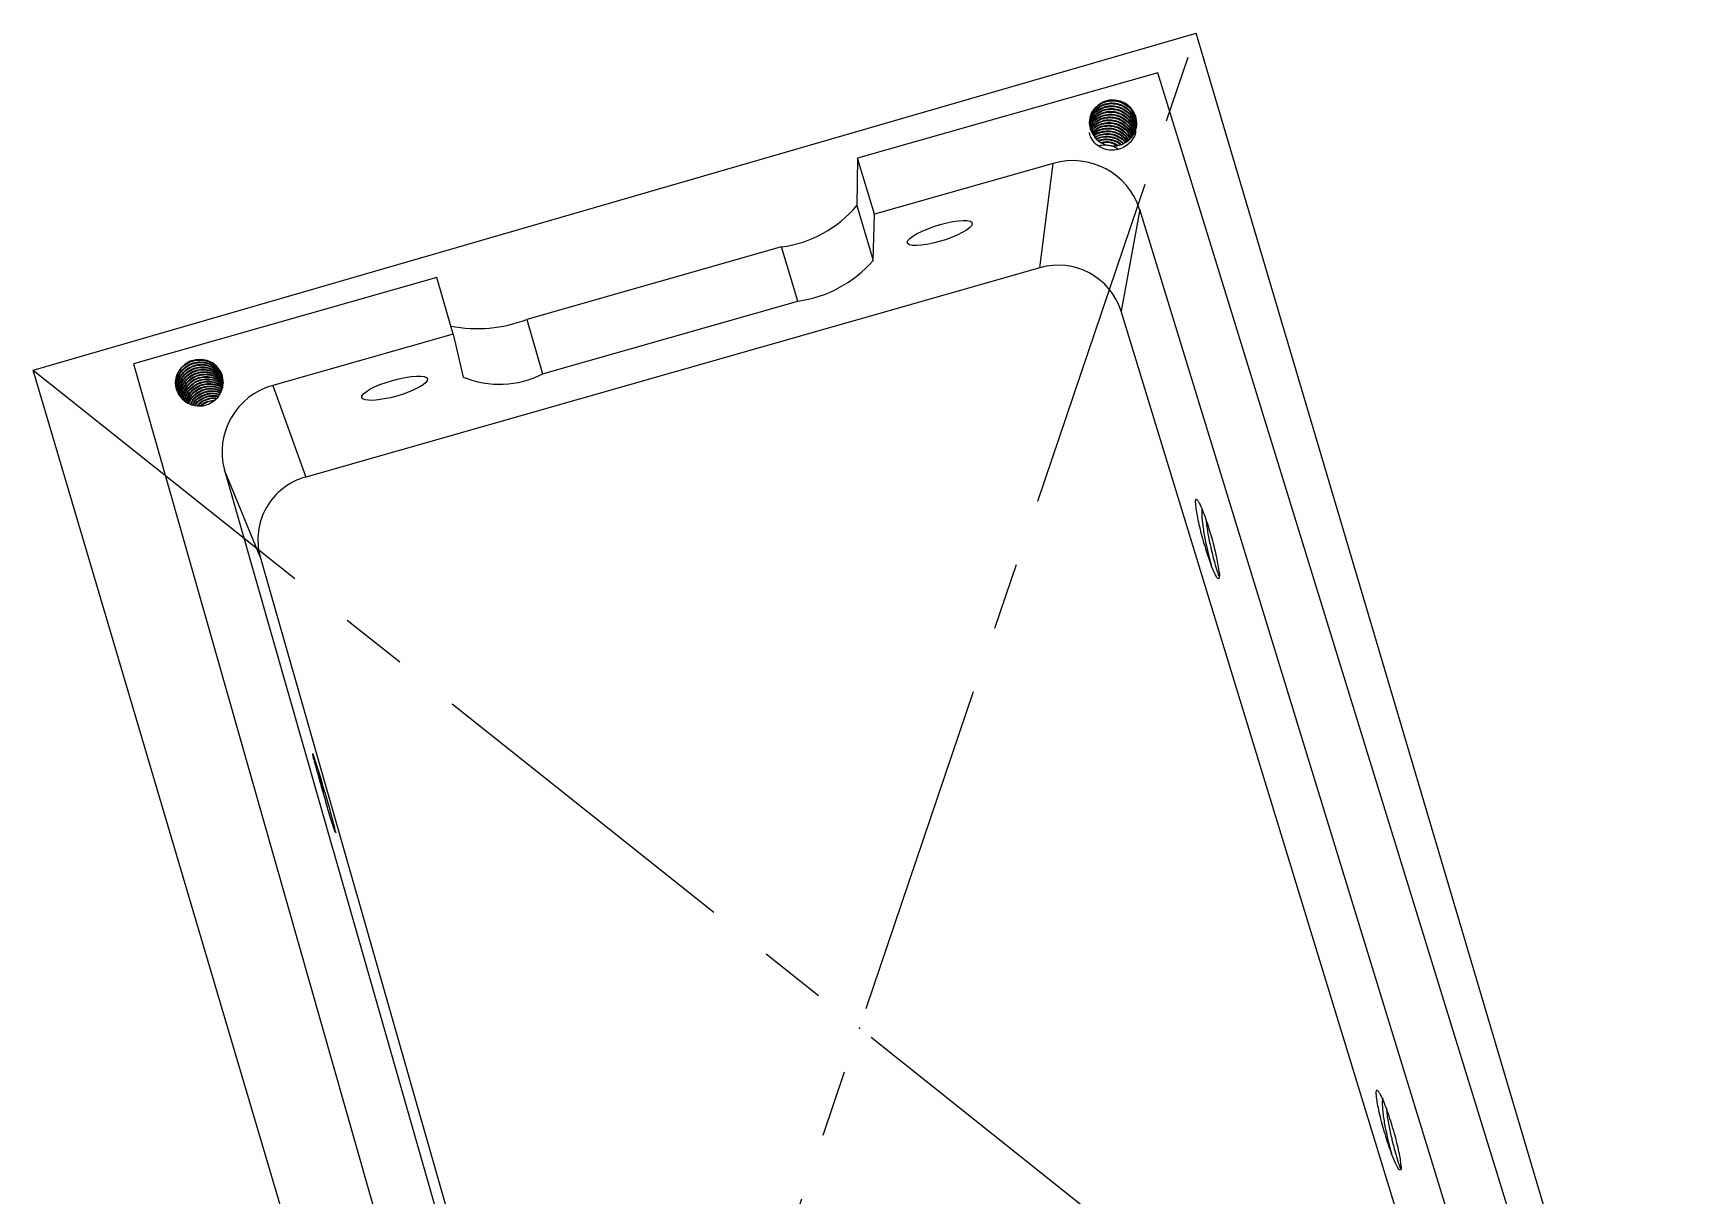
# Model space of a CAD drawing. Header units: millimetres. Extents: x -31.4 to 41.9, y -52.3 to 37.8.
# Drawn here: x -31.4 to 31.4, y -6.4 to 37.8 of the extents above; entities that cross this region are included whole.
import ezdxf

# ---------------------------------------------------------------- set-up
doc = ezdxf.new("R2010")
doc.units = ezdxf.units.MM
doc.header["$PDSIZE"] = -1
doc.linetypes.add('CENTERX2', pattern=[20.32, 12.7, -2.54, 2.54, -2.54])

msp = doc.modelspace()

# ---------------------------------------------------------------- linework, layer by layer
at = {"color": 7, "linetype": 'Continuous'}
for p, q in [((-31.359, 24.963), (12.78, 37.751)), ((31.359, -24.963), (12.78, 37.751)), ((-12.78, -37.751), (-31.359, 24.963))]:
    msp.add_line(p, q, dxfattribs=at)
at = {"color": 7, "linetype": 'CENTERX2'}
for p, q in [((-12.78, -37.751), (12.78, 37.751)), ((-31.359, 24.963), (31.359, -24.963))]:
    msp.add_line(p, q, dxfattribs=at)
at = {"color": 7, "linetype": 'Continuous', "lineweight": 25}
for p, q in [((11.32, 36.243), (-0.073, 33.009)), ((28.47, -19.352), (11.32, 36.243)), ((8.734, 34.467), (8.733, 34.46)), ((-0.073, 33.009), (-0.105, 31.204)), ((0.571, 30.875), (-0.073, 33.009)), ((7.352, 32.803), (0.571, 30.875)), ((6.842, 28.846), (7.352, 32.803)), ((-0.105, 31.204), (0.521, 29.126)), ((0.521, 29.126), (0.571, 30.875)), ((10.631, 31.059), (9.927, 27.203)), ((24.184, -13.059), (10.631, 31.059)), ((-2.957, 29.638), (-12.629, 26.888)), ((-2.341, 27.581), (-2.957, 29.638)), ((-16.044, 28.474), (-27.553, 25.207)), ((6.842, 28.846), (-21.013, 20.907)), ((-15.419, 26.328), (-16.044, 28.474)), ((-12.023, 24.823), (-2.341, 27.581)), ((21.157, -9.483), (9.927, 27.203)), ((-12.629, 26.888), (-12.023, 24.823)), ((-15.419, 26.328), (-22.258, 24.384)), ((-15.419, 26.328), (-15.038, 24.697)), ((-27.553, 25.207), (-11.514, -31.153)), ((-22.258, 24.384), (-21.013, 20.907)), ((-24.099, 21.167), (-11.331, -23.491)), ((-22.743, 17.875), (-24.099, 21.167)), ((-22.743, 17.875), (-12.125, -19.231))]:
    msp.add_line(p, q, dxfattribs=at)
at = {"color": 7, "linetype": 'Continuous', "lineweight": 25, "flags": 128}
for points in [[(8.762, 34.094), (8.849, 33.9), (8.981, 33.732), (9.15, 33.599), (9.346, 33.509), (9.559, 33.467), (9.776, 33.476), (9.984, 33.535), (10.17, 33.641), (10.325, 33.787), (10.439, 33.966), (10.506, 34.166), (10.522, 34.376), (10.485, 34.584), (10.398, 34.777), (10.266, 34.945), (10.097, 35.078), (9.901, 35.168), (9.688, 35.21), (9.472, 35.201), (9.264, 35.142), (9.078, 35.036), (8.923, 34.89), (8.808, 34.712), (8.742, 34.512), (8.726, 34.302), (8.762, 34.094)], [(3.067, 30.49), (3.309, 30.552), (3.541, 30.6), (3.753, 30.63), (3.938, 30.643), (4.088, 30.637), (4.198, 30.613), (4.263, 30.571), (4.281, 30.514), (4.252, 30.443), (4.176, 30.362), (4.058, 30.273), (3.9, 30.18), (3.711, 30.087), (3.496, 29.997), (3.264, 29.912), (3.023, 29.838), (2.784, 29.776), (2.554, 29.728), (2.343, 29.698), (2.158, 29.685), (2.008, 29.69), (1.896, 29.713), (1.829, 29.754), (1.808, 29.81), (1.835, 29.88), (1.909, 29.961), (2.026, 30.05), (2.183, 30.144), (2.373, 30.238), (2.59, 30.329), (2.824, 30.414), (3.067, 30.49)], [(-25.92, 24.239), (-25.837, 24.043), (-25.707, 23.872), (-25.54, 23.738), (-25.343, 23.647), (-25.13, 23.604), (-24.912, 23.613), (-24.701, 23.673), (-24.511, 23.78), (-24.352, 23.929), (-24.233, 24.109), (-24.162, 24.312), (-24.142, 24.524), (-24.175, 24.734), (-24.259, 24.93), (-24.388, 25.1), (-24.556, 25.235), (-24.752, 25.326), (-24.965, 25.368), (-25.183, 25.359), (-25.393, 25.299), (-25.584, 25.192), (-25.743, 25.044), (-25.861, 24.864), (-25.933, 24.662), (-25.953, 24.449), (-25.92, 24.239)], [(-17.723, 24.574), (-17.477, 24.638), (-17.238, 24.688), (-17.014, 24.721), (-16.815, 24.738), (-16.647, 24.737), (-16.518, 24.718), (-16.433, 24.682), (-16.394, 24.63), (-16.403, 24.565), (-16.459, 24.489), (-16.561, 24.405), (-16.703, 24.316), (-16.882, 24.226), (-17.089, 24.137), (-17.317, 24.054), (-17.557, 23.98), (-17.8, 23.917), (-18.038, 23.867), (-18.26, 23.833), (-18.459, 23.816), (-18.627, 23.817), (-18.757, 23.835), (-18.844, 23.87), (-18.886, 23.921), (-18.879, 23.985), (-18.825, 24.061), (-18.725, 24.145), (-18.583, 24.235), (-18.404, 24.326), (-18.196, 24.415), (-17.966, 24.499), (-17.723, 24.574)], [(13.644, 17.322), (13.656, 17.183), (13.652, 17.09), (13.632, 17.047), (13.598, 17.055), (13.551, 17.113), (13.491, 17.22), (13.423, 17.371), (13.348, 17.56)], [(-19.883, 7.459), (-19.876, 7.413), (-19.885, 7.418), (-19.908, 7.475), (-19.946, 7.581), (-19.995, 7.732), (-20.056, 7.923), (-20.125, 8.146), (-20.199, 8.393)], [(20.544, -5.188), (20.549, -5.307), (20.537, -5.377), (20.51, -5.397), (20.468, -5.364), (20.413, -5.282), (20.346, -5.152), (20.271, -4.98), (20.191, -4.773)]]:
    msp.add_lwpolyline(points, dxfattribs=at)
at = {"color": 7, "linetype": 'Continuous', "lineweight": 25}
for centre, radius, start, end in [((8.097, 30.249), 2.66, 17.73156, 106.26835), ((-3.542, 34.083), 4.484, 277.50262, 320.05117), ((-2.96, 32.15), 4.611, 277.71222, 319.01108), ((7.54, 26.44), 2.505, 17.71201, 106.18089), ((-14.52, 31.813), 5.276, 259.22653, 291.0101), ((-13.667, 28.014), 3.589, 247.54895, 297.2536), ((-21.569, 21.855), 2.621, 105.22439, 195.20109), ((-20.367, 18.529), 2.463, 105.19394, 195.39425)]:
    msp.add_arc(centre, radius, start, end, dxfattribs=at)
for points, knots in [([(8.744, 34.458), (8.753, 34.519), (8.774, 34.677), (8.921, 34.897), (9.152, 35.085), (9.439, 35.184), (9.746, 35.185), (10.039, 35.087), (10.284, 34.898), (10.451, 34.642), (10.528, 34.372), (10.501, 34.201), (10.49, 34.129)], [0, 0, 0, 0, 0.068882, 0.175666, 0.282382, 0.389072, 0.495853, 0.602583, 0.709274, 0.816049, 0.922792, 1, 1, 1, 1]), ([(8.725, 34.326), (8.73, 34.36), (8.746, 34.481), (8.86, 34.663), (9.051, 34.849), (9.297, 34.967), (9.571, 35.007), (9.845, 34.964), (10.095, 34.843), (10.302, 34.652), (10.43, 34.411), (10.488, 34.224), (10.478, 34.127), (10.477, 34.118)], [0, 0, 0, 0, 0.041453, 0.147676, 0.250379, 0.357233, 0.464712, 0.568008, 0.673123, 0.780979, 0.886426, 0.98949, 1, 1, 1, 1]), ([(8.727, 34.317), (8.727, 34.318), (8.742, 34.405), (8.847, 34.556), (9.034, 34.743), (9.281, 34.861), (9.554, 34.9), (9.828, 34.857), (10.078, 34.737), (10.281, 34.545), (10.42, 34.308), (10.446, 34.134), (10.459, 34.05)], [0, 0, 0, 0, 0.001915, 0.114226, 0.222814, 0.335792, 0.449431, 0.558646, 0.669785, 0.783822, 0.895313, 1, 1, 1, 1]), ([(8.731, 34.378), (8.738, 34.431), (8.755, 34.57), (8.875, 34.77), (9.067, 34.956), (9.314, 35.075), (9.588, 35.114), (9.862, 35.071), (10.113, 34.95), (10.319, 34.758), (10.45, 34.517), (10.508, 34.311), (10.493, 34.195), (10.489, 34.167)], [0, 0, 0, 0, 0.060905, 0.162616, 0.260956, 0.363271, 0.466185, 0.565092, 0.665742, 0.769016, 0.869984, 0.968669, 1, 1, 1, 1]), ([(8.732, 34.282), (8.742, 34.318), (8.774, 34.448), (8.929, 34.632), (9.173, 34.799), (9.468, 34.873), (9.773, 34.848), (10.056, 34.726), (10.279, 34.518), (10.421, 34.275), (10.438, 34.103), (10.445, 34.03)], [0, 0, 0, 0, 0.047942, 0.171182, 0.294312, 0.417447, 0.540688, 0.663815, 0.786935, 0.910175, 1, 1, 1, 1]), ([(8.736, 34.259), (8.766, 34.324), (8.833, 34.465), (9.021, 34.636), (9.264, 34.755), (9.538, 34.793), (9.811, 34.751), (10.061, 34.631), (10.263, 34.44), (10.399, 34.209), (10.425, 34.042), (10.437, 33.964)], [0, 0, 0, 0, 0.094026, 0.206119, 0.322744, 0.440051, 0.552791, 0.667517, 0.785236, 0.900325, 1, 1, 1, 1]), ([(8.74, 34.236), (8.761, 34.288), (8.817, 34.429), (9.009, 34.606), (9.277, 34.736), (9.58, 34.768), (9.879, 34.702), (10.142, 34.542), (10.331, 34.306), (10.429, 34.088), (10.427, 33.959), (10.426, 33.93)], [0, 0, 0, 0, 0.074166, 0.201067, 0.327885, 0.454781, 0.581692, 0.708511, 0.835394, 0.962315, 1, 1, 1, 1]), ([(8.746, 34.199), (8.769, 34.248), (8.829, 34.373), (9.006, 34.529), (9.248, 34.649), (9.521, 34.687), (9.793, 34.645), (10.044, 34.525), (10.245, 34.334), (10.373, 34.122), (10.397, 33.976), (10.406, 33.919)], [0, 0, 0, 0, 0.074732, 0.192606, 0.315246, 0.438603, 0.557159, 0.677802, 0.801591, 0.922616, 1, 1, 1, 1]), ([(8.747, 34.408), (8.783, 34.488), (8.858, 34.656), (9.08, 34.846), (9.357, 34.961), (9.663, 34.977), (9.959, 34.895), (10.214, 34.721), (10.391, 34.474), (10.478, 34.244), (10.467, 34.108), (10.464, 34.071)], [0, 0, 0, 0, 0.108951, 0.229888, 0.35077, 0.471742, 0.592694, 0.713575, 0.834538, 0.955501, 1, 1, 1, 1]), ([(8.748, 34.449), (8.767, 34.515), (8.813, 34.674), (8.995, 34.878), (9.251, 35.031), (9.551, 35.089), (9.856, 35.048), (10.132, 34.911), (10.345, 34.691), (10.477, 34.429), (10.484, 34.245), (10.488, 34.16)], [0, 0, 0, 0, 0.083696, 0.200638, 0.317485, 0.434365, 0.551312, 0.668159, 0.785022, 0.901972, 1, 1, 1, 1]), ([(8.748, 34.188), (8.785, 34.254), (8.871, 34.404), (9.1, 34.565), (9.385, 34.656), (9.69, 34.647), (9.978, 34.54), (10.212, 34.345), (10.361, 34.122), (10.386, 33.965), (10.396, 33.906)], [0, 0, 0, 0, 0.106486, 0.24189, 0.377277, 0.512789, 0.648213, 0.783604, 0.919111, 1, 1, 1, 1]), ([(8.753, 34.136), (8.753, 34.137), (8.789, 34.226), (8.943, 34.364), (9.196, 34.51), (9.497, 34.558), (9.798, 34.508), (10.066, 34.362), (10.274, 34.146), (10.338, 33.965), (10.369, 33.879)], [0, 0, 0, 0, 0.001258, 0.145754, 0.290138, 0.434582, 0.579086, 0.723472, 0.867897, 1, 1, 1, 1]), ([(8.755, 34.14), (8.771, 34.172), (8.825, 34.281), (8.991, 34.423), (9.231, 34.543), (9.505, 34.582), (9.776, 34.539), (10.027, 34.419), (10.226, 34.228), (10.346, 34.038), (10.368, 33.914), (10.374, 33.879)], [0, 0, 0, 0, 0.053451, 0.177995, 0.307574, 0.43791, 0.563174, 0.690643, 0.821437, 0.94931, 1, 1, 1, 1]), ([(10.478, 34.049), (10.476, 34.025), (10.468, 33.908), (10.37, 33.719), (10.193, 33.51), (9.955, 33.364), (9.683, 33.294), (9.405, 33.307), (9.145, 33.4), (8.924, 33.565), (8.799, 33.75), (8.734, 33.893), (8.727, 33.959), (8.724, 33.984)], [0, 0, 0, 0, 0.0299622, 0.1421408, 0.2498572, 0.3608704, 0.4738357, 0.583371, 0.6921188, 0.8049331, 0.9165098, 0.9681984, 1, 1, 1, 1]), ([(8.767, 34.085), (8.775, 34.101), (8.822, 34.191), (8.976, 34.317), (9.215, 34.438), (9.488, 34.476), (9.759, 34.434), (10.01, 34.314), (10.207, 34.123), (10.32, 33.953), (10.34, 33.852), (10.343, 33.838)], [0, 0, 0, 0, 0.026828, 0.159221, 0.296967, 0.435517, 0.568675, 0.704177, 0.843214, 0.979145, 1, 1, 1, 1]), ([(8.783, 34.085), (8.792, 34.101), (8.846, 34.2), (9.028, 34.329), (9.303, 34.437), (9.608, 34.444), (9.901, 34.353), (10.141, 34.171), (10.291, 33.981), (10.322, 33.853), (10.329, 33.821)], [0, 0, 0, 0, 0.028692, 0.182153, 0.335563, 0.489098, 0.642579, 0.795988, 0.949513, 1, 1, 1, 1]), ([(8.792, 34.04), (8.845, 34.098), (8.96, 34.221), (9.201, 34.332), (9.471, 34.371), (9.743, 34.329), (9.99, 34.209), (10.193, 34.026), (10.27, 33.867), (10.306, 33.792)], [0, 0, 0, 0, 0.130324, 0.278243, 0.427027, 0.57002, 0.715531, 0.864837, 1, 1, 1, 1]), ([(8.804, 34.019), (8.828, 34.052), (8.908, 34.163), (9.124, 34.28), (9.414, 34.347), (9.718, 34.313), (9.991, 34.181), (10.196, 33.993), (10.263, 33.837), (10.291, 33.772)], [0, 0, 0, 0, 0.069006, 0.232115, 0.395253, 0.558505, 0.721611, 0.884724, 1, 1, 1, 1]), ([(8.824, 33.981), (8.863, 34.022), (8.963, 34.127), (9.185, 34.226), (9.454, 34.267), (9.726, 34.224), (9.972, 34.104), (10.163, 33.935), (10.233, 33.794), (10.262, 33.735)], [0, 0, 0, 0, 0.100312, 0.258675, 0.417964, 0.571053, 0.726838, 0.886685, 1, 1, 1, 1]), ([(8.833, 33.964), (8.874, 34.007), (8.981, 34.119), (9.227, 34.215), (9.525, 34.24), (9.823, 34.165), (10.069, 33.995), (10.219, 33.836), (10.252, 33.734), (10.255, 33.725)], [0, 0, 0, 0, 0.106094, 0.281717, 0.457463, 0.633199, 0.808821, 0.984552, 1, 1, 1, 1]), ([(8.856, 33.923), (8.88, 33.947), (8.966, 34.035), (9.17, 34.121), (9.438, 34.162), (9.71, 34.12), (9.954, 33.999), (10.134, 33.845), (10.196, 33.721), (10.218, 33.679)], [0, 0, 0, 0, 0.065764, 0.236223, 0.407678, 0.572459, 0.740143, 0.912199, 1, 1, 1, 1]), ([(8.864, 33.908), (8.924, 33.956), (9.06, 34.065), (9.334, 34.132), (9.636, 34.117), (9.914, 33.999), (10.114, 33.841), (10.18, 33.711), (10.201, 33.67)], [0, 0, 0, 0, 0.150248, 0.340387, 0.53071, 0.720879, 0.911025, 1, 1, 1, 1]), ([(8.888, 33.864), (8.897, 33.872), (8.969, 33.943), (9.155, 34.016), (9.421, 34.059), (9.694, 34.016), (9.936, 33.895), (10.098, 33.762), (10.151, 33.664), (10.16, 33.647)], [0, 0, 0, 0, 0.025985, 0.214029, 0.403172, 0.584953, 0.769935, 0.959741, 1, 1, 1, 1]), ([(8.89, 33.847), (8.89, 33.848), (8.957, 33.918), (9.151, 33.99), (9.443, 34.036), (9.74, 33.974), (9.989, 33.838), (10.096, 33.698), (10.142, 33.637)], [0, 0, 0, 0, 0.001575, 0.210937, 0.420412, 0.629938, 0.839302, 1, 1, 1, 1]), ([(8.925, 33.798), (8.995, 33.837), (9.143, 33.921), (9.407, 33.953), (9.675, 33.912), (9.918, 33.799), (10.038, 33.673), (10.096, 33.611)], [0, 0, 0, 0, 0.187688, 0.398556, 0.601217, 0.807447, 1, 1, 1, 1]), ([(8.935, 33.777), (8.95, 33.788), (9.038, 33.861), (9.255, 33.915), (9.554, 33.92), (9.835, 33.814), (10.019, 33.696), (10.076, 33.605), (10.08, 33.598)], [0, 0, 0, 0, 0.044308, 0.27795, 0.511795, 0.745517, 0.979161, 1, 1, 1, 1]), ([(8.995, 33.736), (9.037, 33.759), (9.158, 33.825), (9.391, 33.849), (9.657, 33.808), (9.877, 33.711), (9.978, 33.607), (10.016, 33.567)], [0, 0, 0, 0, 0.131636, 0.376991, 0.612798, 0.852756, 1, 1, 1, 1]), ([(9.012, 33.722), (9.033, 33.734), (9.136, 33.797), (9.366, 33.824), (9.658, 33.783), (9.882, 33.683), (9.971, 33.582), (9.995, 33.556)], [0, 0, 0, 0, 0.068568, 0.345649, 0.622877, 0.899871, 1, 1, 1, 1]), ([(9.07, 33.677), (9.082, 33.683), (9.175, 33.73), (9.376, 33.744), (9.639, 33.704), (9.835, 33.623), (9.918, 33.542), (9.936, 33.523)], [0, 0, 0, 0, 0.047771, 0.342927, 0.626595, 0.915259, 1, 1, 1, 1]), ([(9.083, 33.464), (9.088, 33.467), (9.181, 33.511), (9.393, 33.509), (9.648, 33.467), (9.776, 33.377), (9.822, 33.344)], [0, 0, 0, 0, 0.023784, 0.403202, 0.782645, 1, 1, 1, 1]), ([(9.095, 33.656), (9.122, 33.668), (9.238, 33.719), (9.473, 33.712), (9.733, 33.651), (9.862, 33.55), (9.912, 33.51)], [0, 0, 0, 0, 0.102191, 0.44183, 0.78139, 1, 1, 1, 1]), ([(9.163, 33.603), (9.228, 33.616), (9.379, 33.645), (9.611, 33.609), (9.751, 33.532), (9.814, 33.497)], [0, 0, 0, 0, 0.2975176, 0.6843808, 1, 1, 1, 1]), ([(9.191, 33.581), (9.221, 33.589), (9.346, 33.624), (9.555, 33.599), (9.704, 33.523), (9.766, 33.492)], [0, 0, 0, 0, 0.1610516, 0.6553837, 1, 1, 1, 1]), ([(-25.92, 24.239), (-25.936, 24.328), (-25.97, 24.513), (-25.9, 24.799), (-25.738, 25.054), (-25.495, 25.245), (-25.201, 25.346), (-24.89, 25.348), (-24.592, 25.25), (-24.354, 25.058), (-24.215, 24.882), (-24.19, 24.773), (-24.188, 24.763)], [0, 0, 0, 0, 0.101956, 0.212671, 0.323502, 0.434261, 0.544994, 0.65582, 0.766595, 0.877328, 0.988149, 1, 1, 1, 1]), ([(-25.864, 24.132), (-25.879, 24.169), (-25.929, 24.297), (-25.91, 24.541), (-25.806, 24.82), (-25.606, 25.052), (-25.339, 25.207), (-25.034, 25.267), (-24.724, 25.226), (-24.45, 25.086), (-24.259, 24.908), (-24.202, 24.77), (-24.184, 24.724)], [0, 0, 0, 0, 0.046037, 0.158459, 0.270928, 0.383444, 0.495868, 0.608322, 0.720842, 0.833266, 0.945704, 1, 1, 1, 1]), ([(-25.891, 24.17), (-25.907, 24.257), (-25.94, 24.432), (-25.88, 24.7), (-25.746, 24.937), (-25.543, 25.126), (-25.29, 25.247), (-25.01, 25.287), (-24.731, 25.245), (-24.48, 25.122), (-24.286, 24.95), (-24.216, 24.805), (-24.187, 24.745)], [0, 0, 0, 0, 0.101287, 0.206073, 0.309377, 0.409257, 0.513175, 0.6177, 0.718157, 0.820382, 0.925274, 1, 1, 1, 1]), ([(-25.858, 24.12), (-25.871, 24.193), (-25.9, 24.355), (-25.842, 24.609), (-25.708, 24.845), (-25.505, 25.033), (-25.252, 25.154), (-24.973, 25.195), (-24.695, 25.153), (-24.445, 25.03), (-24.264, 24.874), (-24.202, 24.749), (-24.181, 24.708)], [0, 0, 0, 0, 0.088948, 0.198029, 0.305568, 0.409543, 0.517721, 0.626532, 0.731107, 0.837524, 0.946716, 1, 1, 1, 1]), ([(-25.836, 24.067), (-25.853, 24.136), (-25.895, 24.3), (-25.84, 24.57), (-25.694, 24.833), (-25.463, 25.035), (-25.177, 25.151), (-24.866, 25.17), (-24.568, 25.086), (-24.322, 24.926), (-24.223, 24.771), (-24.179, 24.702)], [0, 0, 0, 0, 0.085363, 0.202445, 0.319623, 0.43676, 0.553842, 0.671013, 0.788163, 0.905245, 1, 1, 1, 1]), ([(-25.817, 24.012), (-25.832, 24.09), (-25.863, 24.258), (-25.804, 24.517), (-25.67, 24.754), (-25.467, 24.942), (-25.215, 25.062), (-24.936, 25.103), (-24.658, 25.061), (-24.41, 24.937), (-24.242, 24.798), (-24.188, 24.694), (-24.176, 24.672)], [0, 0, 0, 0, 0.097794, 0.208801, 0.31824, 0.424051, 0.53414, 0.644873, 0.751295, 0.859592, 0.970712, 1, 1, 1, 1]), ([(-25.819, 24.046), (-25.828, 24.134), (-25.848, 24.318), (-25.752, 24.594), (-25.569, 24.835), (-25.311, 25.003), (-25.011, 25.079), (-24.699, 25.056), (-24.421, 24.929), (-24.238, 24.786), (-24.184, 24.678), (-24.175, 24.66)], [0, 0, 0, 0, 0.111025, 0.23451, 0.358081, 0.481542, 0.605008, 0.72858, 0.852039, 0.97549, 1, 1, 1, 1]), ([(-25.776, 23.965), (-25.784, 23.993), (-25.819, 24.113), (-25.776, 24.342), (-25.65, 24.61), (-25.43, 24.824), (-25.152, 24.955), (-24.843, 24.99), (-24.542, 24.922), (-24.302, 24.787), (-24.204, 24.653), (-24.166, 24.601)], [0, 0, 0, 0, 0.036747, 0.162839, 0.289019, 0.415192, 0.541284, 0.667453, 0.793637, 0.919729, 1, 1, 1, 1]), ([(-25.787, 23.985), (-25.797, 24.043), (-25.822, 24.189), (-25.765, 24.426), (-25.632, 24.662), (-25.43, 24.85), (-25.178, 24.971), (-24.9, 25.011), (-24.621, 24.969), (-24.376, 24.844), (-24.219, 24.723), (-24.173, 24.639), (-24.171, 24.635)], [0, 0, 0, 0, 0.075204, 0.192225, 0.307593, 0.419137, 0.53519, 0.651922, 0.76411, 0.878274, 0.995415, 1, 1, 1, 1]), ([(-25.752, 23.924), (-25.76, 23.971), (-25.783, 24.108), (-25.727, 24.335), (-25.595, 24.571), (-25.392, 24.759), (-25.141, 24.879), (-24.862, 24.919), (-24.587, 24.876), (-24.34, 24.763), (-24.22, 24.635), (-24.163, 24.574)], [0, 0, 0, 0, 0.064575, 0.185154, 0.304029, 0.418964, 0.538545, 0.658826, 0.774424, 0.892058, 1, 1, 1, 1]), ([(-25.744, 23.931), (-25.751, 23.98), (-25.772, 24.126), (-25.696, 24.369), (-25.529, 24.617), (-25.282, 24.799), (-24.988, 24.89), (-24.676, 24.883), (-24.393, 24.771), (-24.21, 24.648), (-24.155, 24.556), (-24.151, 24.549)], [0, 0, 0, 0, 0.067769, 0.199483, 0.331324, 0.463059, 0.594777, 0.726616, 0.858371, 0.990093, 1, 1, 1, 1]), ([(-25.722, 23.9), (-25.726, 23.925), (-25.744, 24.04), (-25.688, 24.245), (-25.557, 24.48), (-25.355, 24.667), (-25.104, 24.788), (-24.826, 24.828), (-24.552, 24.785), (-24.315, 24.679), (-24.203, 24.56), (-24.153, 24.508)], [0, 0, 0, 0, 0.0365709, 0.1628465, 0.2873373, 0.4077016, 0.5329322, 0.6588944, 0.779954, 0.9031453, 1, 1, 1, 1]), ([(-25.713, 23.892), (-25.713, 23.965), (-25.715, 24.136), (-25.599, 24.389), (-25.396, 24.613), (-25.125, 24.758), (-24.82, 24.809), (-24.518, 24.756), (-24.275, 24.638), (-24.173, 24.514), (-24.136, 24.468)], [0, 0, 0, 0, 0.102742, 0.238971, 0.375233, 0.511389, 0.647603, 0.783872, 0.92003, 1, 1, 1, 1]), ([(-25.692, 23.875), (-25.693, 23.879), (-25.704, 23.972), (-25.648, 24.155), (-25.52, 24.39), (-25.318, 24.577), (-25.068, 24.697), (-24.79, 24.737), (-24.516, 24.693), (-24.29, 24.594), (-24.186, 24.485), (-24.144, 24.442)], [0, 0, 0, 0, 0.00579, 0.138326, 0.26899, 0.395322, 0.526762, 0.65897, 0.786032, 0.915332, 1, 1, 1, 1]), ([(-25.682, 23.867), (-25.67, 23.959), (-25.645, 24.148), (-25.486, 24.4), (-25.252, 24.593), (-24.963, 24.7), (-24.656, 24.707), (-24.364, 24.623), (-24.216, 24.498), (-24.145, 24.437)], [0, 0, 0, 0, 0.1382341, 0.2838501, 0.4293897, 0.5748807, 0.7204898, 0.8660481, 1, 1, 1, 1]), ([(-25.648, 23.839), (-25.637, 23.914), (-25.614, 24.078), (-25.48, 24.3), (-25.281, 24.486), (-25.031, 24.606), (-24.753, 24.647), (-24.481, 24.602), (-24.273, 24.515), (-24.183, 24.423), (-24.156, 24.396)], [0, 0, 0, 0, 0.118387, 0.257029, 0.391075, 0.530541, 0.670821, 0.805641, 0.942836, 1, 1, 1, 1]), ([(-25.635, 23.829), (-25.635, 23.847), (-25.639, 23.963), (-25.545, 24.167), (-25.361, 24.4), (-25.099, 24.559), (-24.797, 24.626), (-24.495, 24.588), (-24.27, 24.5), (-24.18, 24.405), (-24.16, 24.384)], [0, 0, 0, 0, 0.029674, 0.183729, 0.337865, 0.491871, 0.645904, 0.800045, 0.954048, 1, 1, 1, 1]), ([(-25.6, 23.8), (-25.591, 23.858), (-25.57, 24.004), (-25.442, 24.209), (-25.245, 24.396), (-24.994, 24.515), (-24.717, 24.557), (-24.446, 24.51), (-24.256, 24.436), (-24.18, 24.362), (-24.169, 24.351)], [0, 0, 0, 0, 0.097189, 0.244707, 0.387335, 0.53573, 0.684991, 0.828444, 0.974422, 1, 1, 1, 1]), ([(-25.584, 23.802), (-25.58, 23.839), (-25.567, 23.973), (-25.44, 24.181), (-25.222, 24.387), (-24.939, 24.509), (-24.634, 24.531), (-24.36, 24.471), (-24.223, 24.369), (-24.166, 24.327)], [0, 0, 0, 0, 0.064099, 0.228466, 0.392795, 0.557034, 0.721389, 0.885735, 1, 1, 1, 1]), ([(-25.552, 23.762), (-25.546, 23.802), (-25.525, 23.93), (-25.404, 24.12), (-25.208, 24.306), (-24.957, 24.426), (-24.682, 24.464), (-24.411, 24.428), (-24.258, 24.342), (-24.183, 24.3)], [0, 0, 0, 0, 0.073012, 0.230451, 0.38267, 0.541044, 0.700343, 0.853442, 1, 1, 1, 1]), ([(-25.54, 23.752), (-25.525, 23.815), (-25.487, 23.973), (-25.319, 24.186), (-25.072, 24.359), (-24.774, 24.442), (-24.474, 24.417), (-24.266, 24.357), (-24.189, 24.289), (-24.186, 24.287)], [0, 0, 0, 0, 0.117269, 0.292739, 0.468045, 0.643345, 0.818814, 0.994142, 1, 1, 1, 1]), ([(-25.504, 23.723), (-25.5, 23.747), (-25.481, 23.857), (-25.366, 24.03), (-25.172, 24.216), (-24.921, 24.336), (-24.647, 24.374), (-24.395, 24.343), (-24.258, 24.268), (-24.201, 24.236)], [0, 0, 0, 0, 0.04521, 0.213484, 0.37618, 0.545453, 0.715716, 0.879352, 1, 1, 1, 1]), ([(-25.495, 23.716), (-25.463, 23.798), (-25.397, 23.972), (-25.186, 24.179), (-24.915, 24.316), (-24.613, 24.352), (-24.362, 24.317), (-24.242, 24.24), (-24.206, 24.217)], [0, 0, 0, 0, 0.169566, 0.357327, 0.544955, 0.732684, 0.920459, 1, 1, 1, 1]), ([(-25.455, 23.697), (-25.454, 23.699), (-25.436, 23.788), (-25.327, 23.94), (-25.136, 24.127), (-24.885, 24.246), (-24.611, 24.283), (-24.378, 24.258), (-24.259, 24.194), (-24.218, 24.172)], [0, 0, 0, 0, 0.005341, 0.187509, 0.363638, 0.546889, 0.73121, 0.908358, 1, 1, 1, 1]), ([(-25.436, 23.691), (-25.434, 23.7), (-25.411, 23.802), (-25.276, 23.971), (-25.044, 24.159), (-24.754, 24.253), (-24.465, 24.259), (-24.297, 24.189), (-24.222, 24.158)], [0, 0, 0, 0, 0.0186, 0.223055, 0.427368, 0.631639, 0.836088, 1, 1, 1, 1]), ([(-25.382, 23.676), (-25.352, 23.735), (-25.284, 23.871), (-25.096, 24.036), (-24.849, 24.158), (-24.576, 24.193), (-24.362, 24.173), (-24.259, 24.12), (-24.236, 24.108)], [0, 0, 0, 0, 0.148493, 0.34238, 0.544105, 0.747009, 0.942015, 1, 1, 1, 1]), ([(-25.363, 23.67), (-25.355, 23.693), (-25.313, 23.806), (-25.149, 23.969), (-24.89, 24.122), (-24.591, 24.172), (-24.363, 24.158), (-24.259, 24.102), (-24.243, 24.093)], [0, 0, 0, 0, 0.056064, 0.281896, 0.507546, 0.733268, 0.959111, 1, 1, 1, 1]), ([(-25.307, 23.654), (-25.288, 23.69), (-25.231, 23.802), (-25.059, 23.947), (-24.814, 24.067), (-24.539, 24.111), (-24.361, 24.072), (-24.275, 24.054)], [0, 0, 0, 0, 0.102571, 0.322338, 0.55099, 0.780978, 1, 1, 1, 1]), ([(-25.286, 23.648), (-25.268, 23.682), (-25.205, 23.803), (-25.009, 23.954), (-24.732, 24.064), (-24.478, 24.089), (-24.339, 24.042), (-24.295, 24.028)], [0, 0, 0, 0, 0.1033764, 0.3626693, 0.6218522, 0.8812354, 1, 1, 1, 1]), ([(-25.232, 23.633), (-25.225, 23.645), (-25.177, 23.733), (-25.021, 23.858), (-24.779, 23.977), (-24.535, 24.02), (-24.389, 23.991), (-24.334, 23.979)], [0, 0, 0, 0, 0.043071, 0.300101, 0.567523, 0.836508, 1, 1, 1, 1]), ([(-25.192, 23.641), (-25.165, 23.679), (-25.081, 23.796), (-24.861, 23.921), (-24.595, 23.997), (-24.423, 23.972), (-24.352, 23.961)], [0, 0, 0, 0, 0.148673, 0.461604, 0.774559, 1, 1, 1, 1]), ([(-25.146, 23.608), (-25.095, 23.662), (-24.981, 23.781), (-24.741, 23.885), (-24.532, 23.931), (-24.417, 23.91), (-24.393, 23.905)], [0, 0, 0, 0, 0.265206, 0.588806, 0.914297, 1, 1, 1, 1]), ([(-25.108, 23.608), (-25.065, 23.655), (-24.955, 23.774), (-24.706, 23.869), (-24.502, 23.915), (-24.404, 23.892), (-24.403, 23.892)], [0, 0, 0, 0, 0.242294, 0.619833, 0.997616, 1, 1, 1, 1]), ([(-25.002, 23.62), (-24.985, 23.637), (-24.903, 23.718), (-24.713, 23.8), (-24.54, 23.816), (-24.458, 23.824)], [0, 0, 0, 0, 0.1265715, 0.5857351, 1, 1, 1, 1]), ([(-24.95, 23.626), (-24.911, 23.656), (-24.795, 23.747), (-24.629, 23.804), (-24.516, 23.798), (-24.502, 23.797)], [0, 0, 0, 0, 0.306916, 0.914131, 1, 1, 1, 1]), ([(12.743, 19.99), (12.742, 19.944), (12.745, 19.886), (12.759, 19.748), (12.77, 19.665), (12.815, 19.395), (12.862, 19.172), (12.951, 18.815), (12.983, 18.691), (13.052, 18.445), (13.088, 18.321), (13.163, 18.081), (13.2, 17.966), (13.275, 17.749), (13.313, 17.649), (13.348, 17.56)], [0, 0, 0, 0, 0.125, 0.125, 0.25, 0.25, 0.5, 0.5, 0.625, 0.625, 0.75, 0.75, 0.875, 0.875, 1, 1, 1, 1]), ([(12.942, 19.836), (12.914, 19.891), (12.889, 19.936), (12.845, 20.004), (12.825, 20.028), (12.774, 20.068), (12.752, 20.05), (12.743, 19.99)], [0, 0, 0, 0, 0.25, 0.25, 0.5, 0.5, 1, 1, 1, 1]), ([(13.644, 17.322), (13.639, 17.387), (13.629, 17.466), (13.599, 17.647), (13.58, 17.748), (13.534, 17.965), (13.506, 18.083), (13.446, 18.323), (13.413, 18.449), (13.308, 18.821), (13.231, 19.067), (13.118, 19.394), (13.08, 19.497), (13.009, 19.681), (12.974, 19.764), (12.942, 19.836)], [0, 0, 0, 0, 0.125, 0.125, 0.25, 0.25, 0.375, 0.375, 0.5, 0.5, 0.75, 0.75, 0.875, 0.875, 1, 1, 1, 1]), ([(13, 19.692), (12.996, 19.667), (12.989, 19.622), (12.987, 19.547), (12.988, 19.483), (12.99, 19.426), (12.994, 19.36), (13.002, 19.272), (13.017, 19.125), (13.046, 18.913), (13.091, 18.651), (13.143, 18.381), (13.184, 18.205), (13.205, 18.117)], [0, 0, 0, 0, 0.092909, 0.166211, 0.211215, 0.256215, 0.30121, 0.356298, 0.439229, 0.581254, 0.723297, 0.860469, 1, 1, 1, 1]), ([(13.144, 19.314), (13.148, 19.275), (13.159, 19.163), (13.188, 18.954), (13.232, 18.692), (13.285, 18.421), (13.326, 18.246), (13.346, 18.157)], [0, 0, 0, 0, 0.1193443, 0.3423854, 0.5654557, 0.7808753, 1, 1, 1, 1]), ([(13.205, 18.117), (13.213, 18.084), (13.229, 18.016), (13.255, 17.911), (13.284, 17.797), (13.316, 17.677), (13.337, 17.6), (13.348, 17.56)], [0, 0, 0, 0, 0.160526, 0.340792, 0.540795, 0.760533, 1, 1, 1, 1]), ([(13.346, 18.157), (13.375, 18.038), (13.405, 17.918), (13.464, 17.69), (13.494, 17.582), (13.549, 17.394), (13.575, 17.313), (13.608, 17.217), (13.619, 17.189), (13.638, 17.142), (13.646, 17.122), (13.653, 17.107)], [0, 0, 0, 0, 0.25, 0.25, 0.5, 0.5, 0.75, 0.75, 0.875, 0.875, 1, 1, 1, 1]), ([(-20.748, 10.408), (-20.749, 10.406), (-20.751, 10.402), (-20.741, 10.344), (-20.717, 10.238), (-20.679, 10.087), (-20.63, 9.9), (-20.555, 9.621), (-20.464, 9.296), (-20.367, 8.958), (-20.285, 8.678), (-20.23, 8.495), (-20.199, 8.393)], [0, 0, 0, 0, 0.047336, 0.146291, 0.245484, 0.3446, 0.437545, 0.530489, 0.708136, 0.797412, 0.88661, 1, 1, 1, 1]), ([(-20.53, 9.773), (-20.557, 9.861), (-20.583, 9.942), (-20.629, 10.087), (-20.65, 10.15), (-20.706, 10.316), (-20.732, 10.387), (-20.747, 10.416)], [0, 0, 0, 0, 0.25, 0.25, 0.5, 0.5, 1, 1, 1, 1]), ([(-20.705, 10.19), (-20.71, 10.213), (-20.727, 10.289), (-20.742, 10.367), (-20.745, 10.4), (-20.747, 10.416)], [0, 0, 0, 0, 0.190172, 0.640886, 1, 1, 1, 1]), ([(-19.883, 7.459), (-19.885, 7.479), (-19.893, 7.516), (-19.917, 7.619), (-19.933, 7.685), (-19.973, 7.841), (-19.997, 7.932), (-20.051, 8.131), (-20.082, 8.241), (-20.178, 8.584), (-20.25, 8.835), (-20.358, 9.202), (-20.394, 9.324), (-20.464, 9.556), (-20.498, 9.668), (-20.53, 9.773)], [0, 0, 0, 0, 0.125, 0.125, 0.25, 0.25, 0.375, 0.375, 0.5, 0.5, 0.75, 0.75, 0.875, 0.875, 1, 1, 1, 1]), ([(-20.232, 8.503), (-20.262, 8.63), (-20.326, 8.906), (-20.425, 9.328), (-20.493, 9.618), (-20.526, 9.756), (-20.53, 9.773)], [0, 0, 0, 0, 0.283443, 0.617585, 0.951624, 1, 1, 1, 1]), ([(19.601, -2.388), (19.596, -2.424), (19.596, -2.472), (19.604, -2.592), (19.613, -2.666), (19.65, -2.914), (19.694, -3.126), (19.78, -3.476), (19.813, -3.6), (19.881, -3.847), (19.918, -3.973), (19.995, -4.22), (20.034, -4.339), (20.113, -4.569), (20.152, -4.676), (20.191, -4.773)], [0, 0, 0, 0, 0.125, 0.125, 0.25, 0.25, 0.5, 0.5, 0.625, 0.625, 0.75, 0.75, 0.875, 0.875, 1, 1, 1, 1]), ([(19.838, -2.662), (19.808, -2.597), (19.78, -2.543), (19.729, -2.455), (19.706, -2.421), (19.645, -2.351), (19.617, -2.348), (19.601, -2.388)], [0, 0, 0, 0, 0.25, 0.25, 0.5, 0.5, 1, 1, 1, 1]), ([(19.865, -2.67), (19.863, -2.673), (19.853, -2.69), (19.844, -2.739), (19.838, -2.803), (19.836, -2.86), (19.836, -2.911), (19.839, -2.971), (19.844, -3.053), (19.856, -3.191), (19.882, -3.394), (19.924, -3.651), (19.977, -3.921), (20.018, -4.1), (20.039, -4.19)], [0, 0, 0, 0, 0.023031, 0.114715, 0.186255, 0.230177, 0.274095, 0.318009, 0.371772, 0.452709, 0.59132, 0.729949, 0.863823, 1, 1, 1, 1]), ([(20.544, -5.188), (20.542, -5.133), (20.534, -5.062), (20.51, -4.896), (20.492, -4.802), (20.449, -4.594), (20.423, -4.48), (20.365, -4.244), (20.331, -4.119), (20.226, -3.745), (20.147, -3.491), (20.028, -3.146), (19.988, -3.036), (19.911, -2.835), (19.874, -2.743), (19.838, -2.662)], [0, 0, 0, 0, 0.125, 0.125, 0.25, 0.25, 0.375, 0.375, 0.5, 0.5, 0.75, 0.75, 0.875, 0.875, 1, 1, 1, 1]), ([(19.991, -3.053), (19.993, -3.076), (20.001, -3.167), (20.026, -3.353), (20.067, -3.609), (20.12, -3.879), (20.161, -4.058), (20.182, -4.148)], [0, 0, 0, 0, 0.07675, 0.310579, 0.544438, 0.770277, 1, 1, 1, 1]), ([(20.039, -4.19), (20.047, -4.223), (20.064, -4.293), (20.092, -4.403), (20.122, -4.521), (20.156, -4.648), (20.179, -4.73), (20.191, -4.773)], [0, 0, 0, 0, 0.160526, 0.340792, 0.5407954, 0.7605327, 1, 1, 1, 1]), ([(20.182, -4.148), (20.19, -4.178), (20.226, -4.327), (20.294, -4.591), (20.381, -4.901), (20.46, -5.149), (20.522, -5.306), (20.556, -5.381), (20.561, -5.376), (20.561, -5.376)], [0, 0, 0, 0, 0.047755, 0.236357, 0.429924, 0.621628, 0.805965, 0.994708, 1, 1, 1, 1])]:
    msp.add_open_spline(points, degree=3, knots=knots, dxfattribs=at)
msp.add_open_spline([(-25.891, 24.17), (-25.901, 24.193), (-25.91, 24.216), (-25.92, 24.239)], degree=3, dxfattribs=at)
at = {"color": 7, "linetype": 'Continuous'}
msp.add_point((0, 0), dxfattribs=at)

doc.saveas('drawing.dxf')
